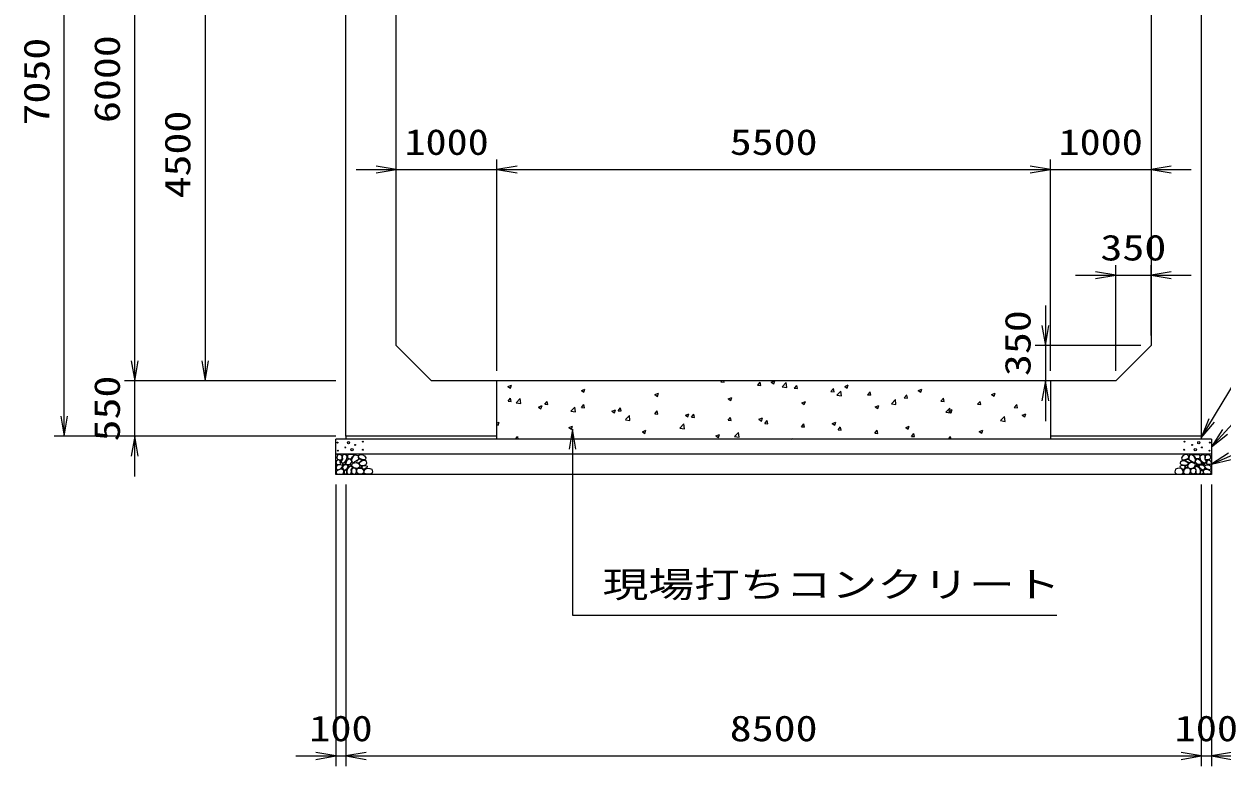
# Model space of a CAD drawing. Units: millimetres at full size. Extents: x 0 to 84100, y 0 to 59400.
# Drawn here: x 34600 to 46506, y 29070 to 36449 of the extents above; entities that cross this region are included whole.
import ezdxf
from ezdxf.enums import TextEntityAlignment as Align

# ---------------------------------------------------------------- set-up
doc = ezdxf.new("R2010")
doc.units = ezdxf.units.MM
for name, color, linetype, lineweight in [('D-DCR-HCHn', 4, 'Continuous', 9), ('D-STR-DIM', 7, 'Continuous', 25), ('D-STR-STRn', 1, 'Continuous', 25), ('D-STR-TXT', 7, 'Continuous', 25)]:
    doc.layers.add(name, color=color, linetype=linetype, lineweight=lineweight)
doc.styles.add('ＭＳ ゴシック', font='')
doc.styles.get('ＭＳ ゴシック').set_extended_font_data('MS Gothic')

# ---------------------------------------------------------------- blocks, each defined once
blk = doc.blocks.new('open_arrow')
at = {"color": 0, "linetype": 'Continuous', "lineweight": -2}
blk.add_lwpolyline([(7.5, 1.25), (0, 0), (7.5, -1.25)], dxfattribs=at)

msp = doc.modelspace()

# ---------------------------------------------------------------- linework, layer by layer
at = {"layer": 'D-DCR-HCHn'}
for p, q in [((41526.77, 32889.665), (41557.134, 32887.009)), ((41526.807, 32889.694), (41535.455, 32900)), ((41557.365, 32886.742), (41554.92, 32900)), ((41891.176, 32857.816), (41915.667, 32887.002)), ((41921.733, 32854.861), (41915.859, 32886.704)), ((42026.113, 32886.131), (42061.683, 32899.785)), ((42026.149, 32886.056), (42051.418, 32869.012)), ((42051.449, 32869.026), (42061.749, 32899.724)), ((42135.916, 32840.755), (42175.484, 32881.993)), ((42181.112, 32833.669), (42175.499, 32881.914)), ((39409.092, 32844.341), (39444.661, 32857.995)), ((39409.131, 32844.265), (39434.4, 32827.221)), ((39434.431, 32827.234), (39444.732, 32857.932)), ((40139.155, 32803.656), (40174.724, 32817.31)), ((40139.193, 32803.58), (40164.462, 32786.536)), ((40164.493, 32786.549), (40174.793, 32817.247)), ((40869.218, 32762.97), (40904.787, 32776.624)), ((40869.254, 32762.895), (40894.523, 32745.851)), ((40894.554, 32745.865), (40904.855, 32776.563)), ((41891.138, 32857.787), (41921.502, 32855.131)), ((42135.985, 32840.598), (42181.164, 32833.591)), ((42255.506, 32825.909), (42285.87, 32823.253)), ((42255.546, 32825.938), (42280.036, 32855.124)), ((42286.101, 32822.981), (42280.227, 32854.823)), ((42619.874, 32794.031), (42650.238, 32791.374)), ((42619.915, 32794.06), (42644.405, 32823.246)), ((42650.468, 32791.1), (42644.595, 32822.943)), ((42678.074, 32756.671), (42717.642, 32797.908)), ((42678.143, 32756.512), (42723.323, 32749.505)), ((42723.27, 32749.585), (42717.657, 32797.829)), ((42756.176, 32845.446), (42791.745, 32859.1)), ((42756.21, 32845.371), (42781.479, 32828.327)), ((42781.511, 32828.342), (42791.811, 32859.04)), ((42984.243, 32762.153), (43014.607, 32759.496)), ((42984.284, 32762.181), (43008.775, 32791.368)), ((43014.836, 32759.219), (43008.962, 32791.062)), ((43348.654, 32730.303), (43373.144, 32759.49)), ((43379.204, 32727.339), (43373.33, 32759.182)), ((43486.239, 32804.761), (43521.808, 32818.414)), ((43486.272, 32804.686), (43511.541, 32787.642)), ((43511.572, 32787.657), (43521.872, 32818.355)), ((44216.301, 32764.075), (44251.871, 32777.729)), ((44216.334, 32764.001), (44241.603, 32746.957)), ((44241.634, 32746.973), (44251.934, 32777.671)), ((39411.047, 32698.82), (39441.411, 32696.164)), ((39411.078, 32698.849), (39435.568, 32728.036)), ((39441.642, 32695.911), (39435.768, 32727.754)), ((39492.476, 32682.242), (39532.043, 32723.479)), ((39492.543, 32682.09), (39537.723, 32675.083)), ((39537.671, 32675.156), (39532.058, 32723.401)), ((39712.322, 32639.81), (39747.891, 32653.464)), ((39712.36, 32639.734), (39737.629, 32622.69)), ((39737.66, 32622.704), (39747.96, 32653.402)), ((39775.415, 32666.942), (39805.779, 32664.286)), ((39775.447, 32666.971), (39799.937, 32696.158)), ((39806.01, 32664.031), (39800.136, 32695.873)), ((40034.634, 32598.157), (40074.201, 32639.395)), ((40079.829, 32591.072), (40074.216, 32639.316)), ((40139.783, 32635.064), (40170.147, 32632.408)), ((40139.816, 32635.093), (40164.307, 32664.279)), ((40170.377, 32632.15), (40164.504, 32663.993)), ((40504.186, 32603.215), (40528.676, 32632.401)), ((40534.745, 32600.269), (40528.871, 32632.112)), ((41599.28, 32722.285), (41634.85, 32735.939)), ((41599.316, 32722.21), (41624.585, 32705.166)), ((41624.616, 32705.18), (41634.916, 32735.878)), ((42329.343, 32681.6), (42364.912, 32695.254)), ((42329.378, 32681.525), (42354.647, 32664.481)), ((42354.678, 32664.496), (42364.978, 32695.194)), ((43059.406, 32640.915), (43094.975, 32654.569)), ((43059.439, 32640.84), (43084.708, 32623.796)), ((43084.739, 32623.811), (43095.039, 32654.509)), ((43220.233, 32672.586), (43259.8, 32713.824)), ((43220.301, 32672.427), (43265.481, 32665.42)), ((43265.428, 32665.5), (43259.816, 32713.745)), ((43348.611, 32730.275), (43378.975, 32727.618)), ((43712.979, 32698.397), (43743.343, 32695.74)), ((43713.023, 32698.425), (43737.513, 32727.611)), ((43743.571, 32695.458), (43737.698, 32727.301)), ((43762.391, 32588.501), (43801.958, 32629.739)), ((43807.586, 32581.416), (43801.974, 32629.66)), ((44077.347, 32666.519), (44107.711, 32663.862)), ((44077.392, 32666.547), (44101.883, 32695.733)), ((44107.939, 32663.578), (44102.066, 32695.421)), ((44441.715, 32634.641), (44472.079, 32631.984)), ((44441.762, 32634.669), (44466.252, 32663.855)), ((44472.307, 32631.697), (44466.433, 32663.54)), ((40034.701, 32598.004), (40079.881, 32590.997)), ((40442.385, 32599.125), (40477.954, 32612.778)), ((40442.421, 32599.05), (40467.691, 32582.005)), ((40467.721, 32582.019), (40478.022, 32612.717)), ((40504.151, 32603.186), (40534.515, 32600.53)), ((40576.792, 32514.072), (40616.359, 32555.31)), ((40576.859, 32513.919), (40622.039, 32506.912)), ((40621.987, 32506.987), (40616.374, 32555.232)), ((40868.519, 32571.308), (40898.883, 32568.652)), ((40868.555, 32571.337), (40893.045, 32600.523)), ((40899.113, 32568.389), (40893.239, 32600.232)), ((41172.447, 32558.439), (41208.017, 32572.093)), ((41172.483, 32558.365), (41197.752, 32541.32)), ((41197.783, 32541.335), (41208.083, 32572.033)), ((41232.887, 32539.43), (41263.251, 32536.774)), ((41232.925, 32539.459), (41257.415, 32568.645)), ((41263.48, 32536.508), (41257.607, 32568.351)), ((41597.256, 32507.552), (41627.62, 32504.895)), ((41597.294, 32507.58), (41621.784, 32536.767)), ((41627.848, 32504.628), (41621.974, 32536.471)), ((41902.51, 32517.754), (41938.079, 32531.408)), ((41902.545, 32517.68), (41927.814, 32500.636)), ((41927.845, 32500.65), (41938.145, 32531.348)), ((41961.663, 32475.702), (41986.153, 32504.889)), ((41992.216, 32472.747), (41986.342, 32504.59)), ((43762.459, 32588.341), (43807.639, 32581.334)), ((43789.468, 32600.23), (43825.038, 32613.883)), ((43789.501, 32600.156), (43814.77, 32583.111)), ((43814.801, 32583.127), (43825.101, 32613.825)), ((44304.549, 32504.417), (44344.116, 32545.654)), ((44304.617, 32504.256), (44349.797, 32497.249)), ((44349.744, 32497.331), (44344.132, 32545.576)), ((44519.531, 32559.544), (44555.101, 32573.198)), ((44519.562, 32559.471), (44544.831, 32542.427)), ((44544.862, 32542.442), (44555.163, 32573.14)), ((39300, 32481.534), (39321.058, 32489.618)), ((39300, 32466.127), (39310.796, 32458.845)), ((39310.827, 32458.858), (39321.127, 32489.556)), ((40015.552, 32435.279), (40051.121, 32448.933)), ((40015.589, 32435.204), (40040.858, 32418.16)), ((40040.888, 32418.174), (40051.189, 32448.872)), ((40745.614, 32394.594), (40781.184, 32408.247)), ((40745.65, 32394.519), (40770.919, 32377.475)), ((40770.95, 32377.489), (40781.25, 32408.187)), ((41118.95, 32429.988), (41158.517, 32471.225)), ((41119.017, 32429.833), (41164.197, 32422.826)), ((41164.145, 32422.903), (41158.533, 32471.147)), ((41661.108, 32345.903), (41700.675, 32387.141)), ((41706.303, 32338.818), (41700.691, 32387.063)), ((41961.624, 32475.674), (41991.988, 32473.017)), ((42325.992, 32443.796), (42356.356, 32441.139)), ((42326.033, 32443.824), (42350.523, 32473.01)), ((42356.583, 32440.867), (42350.71, 32472.709)), ((42632.573, 32477.069), (42668.142, 32490.723)), ((42632.606, 32476.995), (42657.875, 32459.951)), ((42657.906, 32459.966), (42668.206, 32490.664)), ((42690.36, 32411.918), (42720.724, 32409.261)), ((42690.402, 32411.946), (42714.892, 32441.132)), ((42720.951, 32408.986), (42715.077, 32440.829)), ((43054.771, 32380.068), (43079.261, 32409.254)), ((43085.319, 32377.106), (43079.445, 32408.948)), ((43362.635, 32436.384), (43398.205, 32450.038)), ((43362.668, 32436.31), (43387.937, 32419.266)), ((43387.968, 32419.281), (43398.268, 32449.979)), ((44092.698, 32395.699), (44128.268, 32409.352)), ((44092.73, 32395.625), (44117.999, 32378.581)), ((44118.029, 32378.597), (44128.33, 32409.295)), ((39484.304, 32320), (39506.055, 32345.922)), ((39510.981, 32320), (39506.251, 32345.64)), ((41475.677, 32353.908), (41511.246, 32367.562)), ((41475.712, 32353.834), (41500.981, 32336.79)), ((41501.012, 32336.805), (41511.312, 32367.503)), ((41661.175, 32345.748), (41706.355, 32338.741)), ((42223.394, 32320), (42241.309, 32326.877)), ((42239.086, 32320), (42241.374, 32326.818)), ((43054.728, 32380.04), (43085.092, 32377.383)), ((43419.096, 32348.162), (43449.46, 32345.505)), ((43419.141, 32348.19), (43443.631, 32377.376)), ((43449.686, 32345.225), (43443.813, 32377.068)), ((43786.605, 32320), (43808, 32345.498)), ((43812.826, 32320), (43808.181, 32345.187))]:
    msp.add_line(p, q, dxfattribs=at)
for points in [[(37751.198, 32161.594), (37730.395, 32166.217), (37711.904, 32156.971), (37709.592, 32136.168), (37714.215, 32119.988), (37737.33, 32113.053), (37753.51, 32113.053), (37760.444, 32124.611), (37760.444, 32150.037)], [(37769.69, 32163.906), (37762.756, 32143.102), (37765.067, 32119.988), (37748.887, 32094.562), (37769.69, 32083.005), (37792.805, 32094.562), (37806.673, 32113.053), (37811.296, 32143.102), (37806.673, 32159.283), (37792.805, 32166.217)], [(37873.447, 32086.214), (37860.689, 32090.569), (37859.425, 32118.678), (37872.512, 32147.359), (37889.448, 32163.536), (37921.403, 32157.032), (37924.133, 32121.913), (37913.816, 32109.876), (37885.739, 32094.301)], [(37932.012, 32129.601), (37925.964, 32135.086), (37924.897, 32140.792), (37928.414, 32153.305), (37938.71, 32167.61), (37961.004, 32166.105), (37982.571, 32155.811), (37997.195, 32135.597), (37995.021, 32122.456), (37988.02, 32115.716), (37976.769, 32113.215), (37960.511, 32117.483), (37939.289, 32124.481)], [(46167.988, 32129.601), (46174.036, 32135.086), (46175.103, 32140.792), (46171.586, 32153.305), (46161.29, 32167.61), (46138.996, 32166.105), (46117.429, 32155.811), (46102.805, 32135.597), (46104.979, 32122.456), (46111.98, 32115.716), (46123.231, 32113.215), (46139.489, 32117.483), (46160.711, 32124.481)], [(46226.553, 32086.214), (46239.311, 32090.569), (46240.575, 32118.678), (46227.488, 32147.359), (46210.552, 32163.536), (46178.597, 32157.032), (46175.867, 32121.913), (46186.184, 32109.876), (46214.261, 32094.301)], [(46330.31, 32163.906), (46337.244, 32143.102), (46334.933, 32119.988), (46351.113, 32094.562), (46330.31, 32083.005), (46307.195, 32094.562), (46293.327, 32113.053), (46288.704, 32143.102), (46293.327, 32159.283), (46307.195, 32166.217)], [(46348.802, 32161.594), (46369.605, 32166.217), (46388.096, 32156.971), (46390.408, 32136.168), (46385.785, 32119.988), (46362.67, 32113.053), (46346.49, 32113.053), (46339.556, 32124.611), (46339.556, 32150.037)], [(37707.281, 32103.808), (37700.346, 32083.005), (37709.592, 32069.136), (37732.707, 32066.824), (37748.488, 32073.599), (37741.952, 32089.939), (37746.575, 32099.185), (37737.33, 32108.431), (37723.461, 32113.053)], [(37751.155, 32027.009), (37768.277, 32052.692), (37766.137, 32059.112), (37742.594, 32065.533), (37721.192, 32063.393), (37706.21, 32050.551), (37704.07, 32035.57), (37706.21, 32020.588), (37723.332, 32016.308)], [(37774.313, 32083.005), (37762.756, 32073.759), (37767.379, 32066.824), (37783.559, 32066.824), (37790.493, 32069.136), (37795.116, 32078.382), (37788.182, 32085.316)], [(37811.082, 32027.009), (37821.783, 32052.692), (37813.222, 32063.393), (37787.539, 32063.393), (37776.838, 32059.112), (37766.137, 32044.131), (37766.137, 32031.289), (37776.838, 32014.167), (37789.679, 32012.027)], [(37808.985, 32108.431), (37797.427, 32080.693), (37806.673, 32069.136), (37834.411, 32069.136), (37845.968, 32073.759), (37857.525, 32089.939), (37857.525, 32103.808), (37845.968, 32122.299), (37832.099, 32124.611)], [(37847.466, 31975.643), (37853.886, 31994.905), (37851.746, 32016.308), (37866.728, 32039.85), (37847.466, 32050.551), (37826.063, 32039.85), (37813.222, 32022.728), (37808.941, 31994.905), (37813.222, 31979.924), (37826.063, 31973.503)], [(37843.185, 32050.551), (37853.886, 32059.112), (37849.606, 32065.533), (37834.624, 32065.533), (37828.204, 32063.393), (37823.923, 32054.832), (37830.344, 32048.411)], [(37864.588, 31977.783), (37883.85, 31973.503), (37900.972, 31982.064), (37903.112, 32001.326), (37900.968, 32024.878), (37877.429, 32032.327), (37862.447, 32028.603), (37856.027, 32012.027), (37856.027, 31988.484)], [(37913.203, 32029.532), (37877.829, 32036.129), (37862.782, 32048.266), (37858.03, 32067.263), (37872.713, 32081.629), (37901.323, 32089.69), (37922.97, 32076.761), (37936.961, 32059.347), (37933.002, 32041.67)], [(37904.798, 32095.711), (37906.454, 32089.566), (37912.011, 32085.193), (37924.19, 32083.302), (37935.305, 32089.802), (37945.592, 32099.138), (37954.858, 32107.333), (37954.635, 32113.462), (37948.736, 32118.875), (37934.203, 32120.356), (37921.47, 32114.383), (37912.011, 32105.165), (37907.281, 32100.556)], [(37912.352, 32023.637), (37927.306, 32032.556), (37953.44, 32032.292), (37974.93, 32013.525), (37978.643, 31984.899), (37964.853, 31974.245), (37928.098, 31971.871), (37911.731, 31981.633), (37907.172, 32004.06)], [(37993.372, 32061.832), (37998.688, 32066.874), (38005.476, 32075.68), (38007.145, 32083.275), (38003.144, 32097.685), (37989.088, 32108.67), (37968.907, 32107.89), (37941.698, 32093.001), (37932.086, 32080.757), (37935.152, 32066.784), (37944.778, 32060.04), (37953.599, 32059.145), (37967.363, 32059.524), (37980.808, 32061.002)], [(37949.971, 32035.265), (37954.183, 32038.446), (37957.686, 32043.505), (37957.81, 32050.431), (37953.414, 32056.067), (37945.769, 32057.977), (37939.356, 32056.179), (37937.704, 32050.442), (37936.896, 32044.835), (37937.881, 32037.456), (37943.975, 32034.127)], [(37977.597, 32020.331), (37967.895, 32025.079), (37960.89, 32033.822), (37960.719, 32045.084), (37964.942, 32055.627), (37980.189, 32057.625), (37995.054, 32058.018), (38009.481, 32052.512), (38011.849, 32043.273), (37999.54, 32032.195), (37984.555, 32023.15)], [(38009.972, 31972.493), (37994.837, 31974.274), (37984.866, 31979.787), (37980.835, 31992.722), (37980.945, 32004.963), (37990.172, 32021.678), (38008.242, 32032.822), (38035.731, 32028.403), (38057.453, 32020.334), (38062.643, 31996.125), (38058.03, 31978.257), (38036.884, 31972.877)], [(46090.028, 31972.493), (46105.163, 31974.274), (46115.134, 31979.787), (46119.165, 31992.722), (46119.055, 32004.963), (46109.828, 32021.678), (46091.758, 32032.822), (46064.269, 32028.403), (46042.547, 32020.334), (46037.357, 31996.125), (46041.97, 31978.257), (46063.116, 31972.877)], [(46122.403, 32020.331), (46132.105, 32025.079), (46139.11, 32033.822), (46139.281, 32045.084), (46135.058, 32055.627), (46119.811, 32057.625), (46104.946, 32058.018), (46090.519, 32052.512), (46088.151, 32043.273), (46100.46, 32032.195), (46115.445, 32023.15)], [(46106.628, 32061.832), (46101.312, 32066.874), (46094.524, 32075.68), (46092.855, 32083.275), (46096.856, 32097.685), (46110.912, 32108.67), (46131.093, 32107.89), (46158.302, 32093.001), (46167.914, 32080.757), (46164.848, 32066.784), (46155.222, 32060.04), (46146.401, 32059.145), (46132.637, 32059.524), (46119.192, 32061.002)], [(46187.648, 32023.637), (46172.694, 32032.556), (46146.56, 32032.292), (46125.07, 32013.525), (46121.357, 31984.899), (46135.147, 31974.245), (46171.902, 31971.871), (46188.269, 31981.633), (46192.828, 32004.06)], [(46150.029, 32035.265), (46145.817, 32038.446), (46142.314, 32043.505), (46142.19, 32050.431), (46146.586, 32056.067), (46154.231, 32057.977), (46160.644, 32056.179), (46162.296, 32050.442), (46163.104, 32044.835), (46162.119, 32037.456), (46156.025, 32034.127)], [(46195.202, 32095.711), (46193.546, 32089.566), (46187.989, 32085.193), (46175.81, 32083.302), (46164.695, 32089.802), (46154.408, 32099.138), (46145.142, 32107.333), (46145.365, 32113.462), (46151.264, 32118.875), (46165.797, 32120.356), (46178.53, 32114.383), (46187.989, 32105.165), (46192.719, 32100.556)], [(46186.797, 32029.532), (46222.171, 32036.129), (46237.218, 32048.266), (46241.97, 32067.263), (46227.287, 32081.629), (46198.677, 32089.69), (46177.03, 32076.761), (46163.039, 32059.347), (46166.998, 32041.67)], [(46235.412, 31977.783), (46216.15, 31973.503), (46199.028, 31982.064), (46196.888, 32001.326), (46199.032, 32024.878), (46222.571, 32032.327), (46237.553, 32028.603), (46243.973, 32012.027), (46243.973, 31988.484)], [(46252.534, 31975.643), (46246.114, 31994.905), (46248.254, 32016.308), (46233.272, 32039.85), (46252.534, 32050.551), (46273.937, 32039.85), (46286.778, 32022.728), (46291.059, 31994.905), (46286.778, 31979.924), (46273.937, 31973.503)], [(46291.015, 32108.431), (46302.573, 32080.693), (46293.327, 32069.136), (46265.589, 32069.136), (46254.032, 32073.759), (46242.475, 32089.939), (46242.475, 32103.808), (46254.032, 32122.299), (46267.901, 32124.611)], [(46256.815, 32050.551), (46246.114, 32059.112), (46250.394, 32065.533), (46265.376, 32065.533), (46271.796, 32063.393), (46276.077, 32054.832), (46269.656, 32048.411)], [(46288.918, 32027.009), (46278.217, 32052.692), (46286.778, 32063.393), (46312.461, 32063.393), (46323.162, 32059.112), (46333.863, 32044.131), (46333.863, 32031.289), (46323.162, 32014.167), (46310.321, 32012.027)], [(46325.687, 32083.005), (46337.244, 32073.759), (46332.621, 32066.824), (46316.441, 32066.824), (46309.507, 32069.136), (46304.884, 32078.382), (46311.818, 32085.316)], [(46348.845, 32027.009), (46331.723, 32052.692), (46333.863, 32059.112), (46357.406, 32065.533), (46378.808, 32063.393), (46393.79, 32050.551), (46395.93, 32035.57), (46393.79, 32020.588), (46376.668, 32016.308)], [(46392.719, 32103.808), (46399.654, 32083.005), (46390.408, 32069.136), (46367.293, 32066.824), (46351.512, 32073.599), (46358.048, 32089.939), (46353.425, 32099.185), (46362.67, 32108.431), (46376.539, 32113.053)], [(37759.716, 31973.503), (37774.698, 31979.924), (37778.978, 32001.326), (37770.417, 32016.308), (37755.435, 32020.588), (37736.173, 32018.448), (37714.771, 32009.887), (37704.07, 31997.045), (37704.07, 31982.064), (37710.49, 31973.503), (37736.173, 31975.643)], [(37806.801, 31979.924), (37806.801, 32005.606), (37796.1, 32012.027), (37785.399, 32005.606), (37783.259, 31990.625), (37785.399, 31977.783), (37800.381, 31973.503)], [(46293.199, 31979.924), (46293.199, 32005.606), (46303.9, 32012.027), (46314.601, 32005.606), (46316.741, 31990.625), (46314.601, 31977.783), (46299.619, 31973.503)], [(46340.284, 31973.503), (46325.302, 31979.924), (46321.022, 32001.326), (46329.583, 32016.308), (46344.565, 32020.588), (46363.827, 32018.448), (46385.229, 32009.887), (46395.93, 31997.045), (46395.93, 31982.064), (46389.51, 31973.503), (46363.827, 31975.643)]]:
    msp.add_lwpolyline(points, close=True, dxfattribs=at)
for points in [[(37843.432, 32168.547), (37826.093, 32166.446), (37814.258, 32158.701), (37814.626, 32139.819), (37820.514, 32126.087), (37835.025, 32126.185), (37855.107, 32129.153), (37864.799, 32143.689), (37874.082, 32153.492), (37876.884, 32164.345), (37864.099, 32168.547), (37843.082, 32168.547)], [(46256.568, 32168.547), (46273.907, 32166.446), (46285.742, 32158.701), (46285.374, 32139.819), (46279.486, 32126.087), (46264.975, 32126.185), (46244.893, 32129.153), (46235.201, 32143.689), (46225.918, 32153.492), (46223.116, 32164.345), (46235.901, 32168.547), (46256.918, 32168.547)]]:
    msp.add_lwpolyline(points, dxfattribs=at)
for centre, radius in [((37716.091, 32286.145), 4.5), ((37825.004, 32286.145), 11.25), ((37891.563, 32262.459), 4.5), ((37967.197, 32295.221), 4.5), ((46132.803, 32295.221), 4.5), ((46208.437, 32262.459), 4.5), ((46274.996, 32286.145), 11.25), ((46383.909, 32286.145), 4.5), ((37717.803, 32205.879), 4.5), ((37793.437, 32238.641), 4.5), ((37859.996, 32214.955), 11.25), ((37968.909, 32214.955), 4.5), ((46131.091, 32214.955), 4.5), ((46240.004, 32214.955), 11.25), ((46306.563, 32238.641), 4.5), ((46382.197, 32205.879), 4.5)]:
    msp.add_circle(centre, radius, dxfattribs=at)
at = {"layer": 'D-STR-DIM'}
for p, q in [((35000, 32350), (35000, 39400)), ((35700, 32900), (35700, 38900)), ((36400, 37400), (36400, 32900)), ((39300, 33000), (39300, 35100)), ((39300, 33000), (39300, 35100)), ((44800, 33000), (44800, 35100)), ((44800, 33000), (44800, 35100)), ((37900, 35000), (39700, 35000)), ((39300, 35000), (44800, 35000)), ((44400, 35000), (46200, 35000)), ((45050, 33950), (46200, 33950)), ((45450, 33000), (45450, 34050)), ((45800, 33350), (45800, 34050)), ((44750, 33650), (44750, 32500)), ((35700, 31950), (35700, 33300)), ((45700, 33250), (44650, 33250)), ((37700, 32900), (35600, 32900)), ((37700, 32900), (35600, 32900)), ((37700, 32900), (36300, 32900)), ((45350, 32900), (44650, 32900)), ((37700, 32350), (34900, 32350)), ((37700, 32350), (35600, 32350)), ((37700, 31870), (37700, 29070)), ((37800, 31870), (37800, 29070)), ((37800, 31870), (37800, 29070)), ((46300, 31870), (46300, 29070)), ((46300, 31870), (46300, 29070)), ((46400, 31870), (46400, 29070)), ((37300, 29170), (38200, 29170)), ((37800, 29170), (46300, 29170)), ((45900, 29170), (46800, 29170))]:
    msp.add_line(p, q, dxfattribs=at)
at = {"layer": 'D-STR-STRn'}
for p, q in [((37800, 32350), (37800, 39400)), ((46300, 39400), (46300, 32350)), ((38300, 33250), (38300, 38550)), ((45800, 38550), (45800, 33250)), ((38650, 32900), (38300, 33250)), ((45800, 33250), (45450, 32900)), ((45450, 32900), (38650, 32900)), ((39300, 32320), (39300, 32900)), ((44800, 32900), (44800, 32320)), ((46400, 32320), (37700, 32320)), ((37700, 31970), (37700, 32320)), ((39300, 32350), (37800, 32350)), ((37800, 32350), (37800, 32320)), ((46300, 32350), (44800, 32350)), ((46300, 32350), (46300, 32320)), ((46400, 32320), (46400, 31970)), ((46400, 32170), (37700, 32170)), ((46400, 31970), (37700, 31970))]:
    msp.add_line(p, q, dxfattribs=at)
at = {"layer": 'D-STR-TXT'}
for points in [[(46300, 32335), (47200, 33820), (47400, 33820), (52467.513, 33820)], [(46400, 32245), (47200, 33120), (47400, 33120), (51103.046, 33120)], [(40050, 32420), (40050, 30570), (40250, 30570), (44862.69, 30570)], [(46400, 32070), (47200, 32420), (47400, 32420), (48729.442, 32420)]]:
    msp.add_lwpolyline(points, dxfattribs=at)

# ---------------------------------------------------------------- block references
at = {"layer": 'D-STR-DIM', "xscale": 26.7, "yscale": 26.7}
for p, rotation in [((38300, 35000), 180), ((44800, 35000), 180), ((44800, 35000), 180), ((45450, 33950), 180), ((44750, 33250), 90), ((35700, 32900), 90), ((35700, 32900), 90), ((36400, 32900), 90), ((44750, 32900), 270), ((35000, 32350), 90), ((35700, 32350), 270), ((37700, 29170), 180), ((46300, 29170), 180), ((46300, 29170), 180)]:
    msp.add_blockref('open_arrow', p, dxfattribs=dict(at, rotation=rotation))
for p in [(39300, 35000), (39300, 35000), (45800, 35000), (45800, 33950), (37800, 29170), (37800, 29170), (46400, 29170)]:
    msp.add_blockref('open_arrow', p, dxfattribs=at)
at = {"layer": 'D-STR-TXT', "xscale": 26.7, "yscale": 26.7}
for p, rotation in [((46300, 32335), 58.8), ((40050, 32420), 270), ((46400, 32245), 47.6), ((46400, 32070), 23.6)]:
    msp.add_blockref('open_arrow', p, dxfattribs=dict(at, rotation=rotation))

# ---------------------------------------------------------------- texts
at = {"layer": 'D-STR-DIM', "style": 'ＭＳ ゴシック', "width": 1.25}
for s, p in [('7050', (34725, 35875)), ('6000', (35425, 35900)), ('4500', (36125, 35150)), ('350', (44475, 33275)), ('550', (35425, 32625))]:
    msp.add_text(s, height=256.6, rotation=90, dxfattribs=at).set_placement(p, align=Align.MIDDLE_CENTER)
at = {"layer": 'D-STR-DIM', "style": 'ＭＳ ゴシック'}
for s, width, p in [('1000', 1.2, (38800, 35275)), ('5500', 1.25, (42050, 35275)), ('1000', 1.2, (45300, 35275)), ('350', 1.25, (45625, 34225)), ('100', 1.2, (37750, 29445)), ('8500', 1.25, (42050, 29445)), ('100', 1.2, (46350, 29445))]:
    msp.add_text(s, height=256.6, dxfattribs=dict(at, width=width)).set_placement(p, align=Align.MIDDLE_CENTER)
at = {"layer": 'D-STR-TXT', "style": 'ＭＳ ゴシック', "width": 1.3}
msp.add_text('現場打ちコンクリート', height=256.6, dxfattribs=at).set_placement((40350, 30670), align=Align.BOTTOM_LEFT)

doc.saveas('drawing.dxf')
